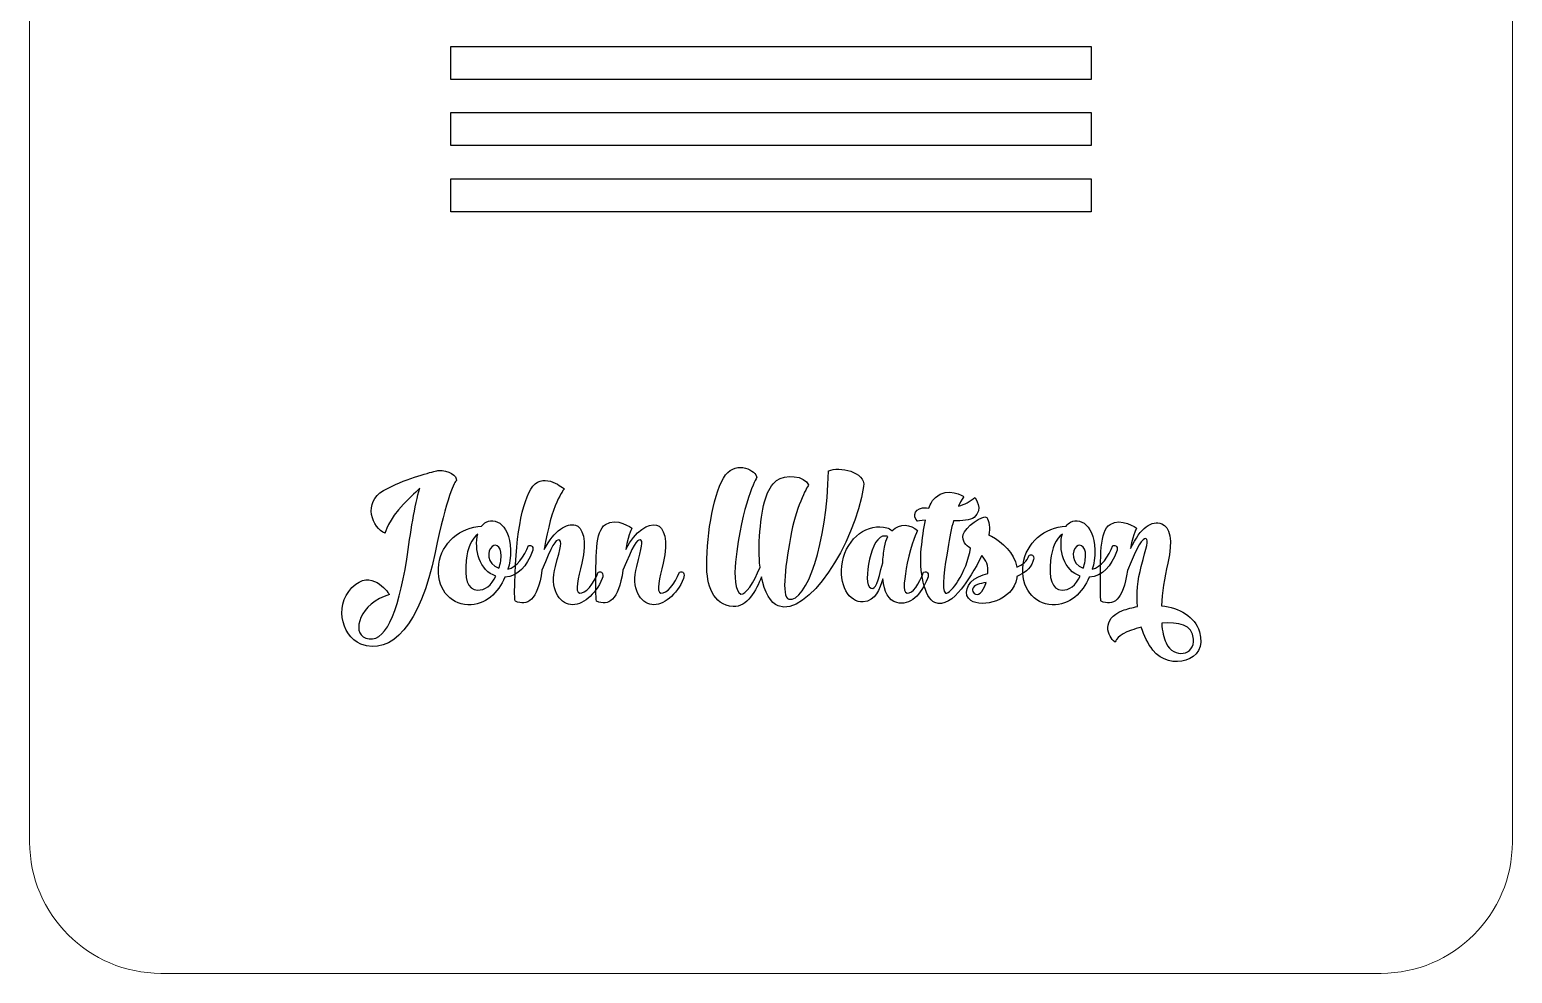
# Model space of a CAD drawing. Header units: millimetres. Extents: x 116 to 429, y 165 to 279.
# Drawn here: x 195.5 to 268.9, y 164.8 to 211.4 of the extents above; entities that cross this region are included whole.
import ezdxf

# ---------------------------------------------------------------- set-up
doc = ezdxf.new("R2010")
doc.units = ezdxf.units.MM
doc.header["$MEASUREMENT"] = 0
doc.layers.add('Layer 1', color=7, linetype='Continuous')

msp = doc.modelspace()

# ---------------------------------------------------------------- linework, layer by layer
at = {"layer": 'Layer 1', "color": 250, "lineweight": 20}
msp.add_open_spline([(268.8752, 238.7635), (268.8752, 238.7635), (268.8752, 171.2471), (268.8752, 171.2471), (268.8752, 171.2471), (268.8752, 167.6766), (265.9535, 164.7549), (262.383, 164.7549), (262.383, 164.7549), (262.383, 164.7549), (201.9872, 164.7549), (201.9872, 164.7549), (201.9872, 164.7549), (198.4167, 164.7549), (195.495, 167.6763), (195.495, 171.2471), (195.495, 171.2471), (195.495, 171.2471), (195.495, 238.7635), (195.495, 238.7635), (195.495, 238.7635), (195.495, 238.7635), (268.8752, 238.7635), (268.8752, 238.7635)], degree=3, knots=[0, 0, 0, 0, 0.1428571, 0.1428571, 0.1428571, 0.1428571, 0.2857143, 0.2857143, 0.2857143, 0.2857143, 0.4285714, 0.4285714, 0.4285714, 0.4285714, 0.5714286, 0.5714286, 0.5714286, 0.5714286, 0.7142857, 0.7142857, 0.7142857, 0.7142857, 1, 1, 1, 1], dxfattribs=at)
at = {"layer": 'Layer 1', "color": 250}
for points, knots in [([(216.3398, 208.9845), (216.3398, 208.9845), (248.0304, 208.9845), (248.0304, 208.9845), (248.0304, 208.9845), (248.0304, 208.9845), (248.0304, 210.623), (248.0304, 210.623), (248.0304, 210.623), (248.0304, 210.623), (216.3398, 210.623), (216.3398, 210.623), (216.3398, 210.623), (216.3398, 210.623), (216.3398, 208.9845), (216.3398, 208.9845)], [0, 0, 0, 0, 0.2, 0.2, 0.2, 0.2, 0.4, 0.4, 0.4, 0.4, 0.6, 0.6, 0.6, 0.6, 1, 1, 1, 1]), ([(216.3398, 205.7106), (216.3398, 205.7106), (248.0304, 205.7106), (248.0304, 205.7106), (248.0304, 205.7106), (248.0304, 205.7106), (248.0304, 207.3491), (248.0304, 207.3491), (248.0304, 207.3491), (248.0304, 207.3491), (216.3398, 207.3491), (216.3398, 207.3491), (216.3398, 207.3491), (216.3398, 207.3491), (216.3398, 205.7106), (216.3398, 205.7106)], [0, 0, 0, 0, 0.2, 0.2, 0.2, 0.2, 0.4, 0.4, 0.4, 0.4, 0.6, 0.6, 0.6, 0.6, 1, 1, 1, 1]), ([(216.3398, 202.4373), (216.3398, 202.4373), (248.0304, 202.4373), (248.0304, 202.4373), (248.0304, 202.4373), (248.0304, 202.4373), (248.0304, 204.0737), (248.0304, 204.0737), (248.0304, 204.0737), (248.0304, 204.0737), (216.3398, 204.0737), (216.3398, 204.0737), (216.3398, 204.0737), (216.3398, 204.0737), (216.3398, 202.4373), (216.3398, 202.4373)], [0, 0, 0, 0, 0.2, 0.2, 0.2, 0.2, 0.4, 0.4, 0.4, 0.4, 0.6, 0.6, 0.6, 0.6, 1, 1, 1, 1]), ([(235.0311, 189.6113), (234.9488, 186.025), (233.9453, 183.0885), (233.0652, 183.2694), (233.0652, 183.2694), (232.6786, 183.3517), (232.9089, 185.0955), (233.1968, 186.6008), (233.1968, 186.6008), (233.4682, 187.9826), (234.044, 188.9286), (234.044, 188.9286), (234.044, 188.9286), (233.8548, 189.3728), (232.8842, 189.4879), (232.4565, 189.1342), (232.4565, 189.1342), (231.9712, 188.7476), (231.7573, 187.9744), (231.6339, 186.6172), (231.6339, 186.6172), (231.5764, 185.9509), (231.5846, 185.3587), (231.6422, 184.857), (231.6422, 184.857), (231.3296, 184.0755), (230.9183, 183.4504), (230.6962, 183.5244), (230.6962, 183.5244), (230.4001, 183.6149), (230.359, 184.4539), (230.433, 185.0955), (230.433, 185.0955), (230.7374, 188.0402), (231.4776, 189.2823), (231.4776, 189.2823), (231.4776, 189.2823), (231.4776, 189.6195), (230.4988, 190.1542), (229.9395, 189.4139), (229.9395, 189.4139), (229.3719, 188.6654), (229.0018, 186.5432), (229.0018, 184.9721), (229.0018, 184.9721), (229.0018, 184.0015), (229.2897, 182.9651), (230.3096, 182.8993), (230.3096, 182.8993), (231.0088, 182.8664), (231.453, 183.6972), (231.708, 184.3799), (231.708, 184.3799), (231.8642, 183.5902), (232.1686, 183.0802), (232.547, 182.9322), (232.547, 182.9322), (233.9864, 182.3729), (236.3307, 185.9674), (236.7666, 188.8463), (236.7666, 188.8463), (236.8818, 189.5866), (235.541, 189.8498), (235.0475, 189.6195), (235.0475, 189.6195), (235.0393, 189.6195), (235.0311, 189.6113), (235.0311, 189.6113)], [0, 0, 0, 0, 0.0555556, 0.0555556, 0.0555556, 0.0555556, 0.1111111, 0.1111111, 0.1111111, 0.1111111, 0.1666667, 0.1666667, 0.1666667, 0.1666667, 0.2222222, 0.2222222, 0.2222222, 0.2222222, 0.2777778, 0.2777778, 0.2777778, 0.2777778, 0.3333333, 0.3333333, 0.3333333, 0.3333333, 0.3888889, 0.3888889, 0.3888889, 0.3888889, 0.4444444, 0.4444444, 0.4444444, 0.4444444, 0.5, 0.5, 0.5, 0.5, 0.5555556, 0.5555556, 0.5555556, 0.5555556, 0.6111111, 0.6111111, 0.6111111, 0.6111111, 0.6666667, 0.6666667, 0.6666667, 0.6666667, 0.7222222, 0.7222222, 0.7222222, 0.7222222, 0.7777778, 0.7777778, 0.7777778, 0.7777778, 0.8333333, 0.8333333, 0.8333333, 0.8333333, 0.8888889, 0.8888889, 0.8888889, 0.8888889, 1, 1, 1, 1]), ([(213.9985, 187.9662), (214.2535, 188.2294), (214.5332, 188.5173), (214.8046, 188.7558), (214.8046, 188.7558), (214.5496, 187.958), (214.344, 186.5267), (214.1548, 185.2436), (214.1548, 185.2436), (213.7271, 182.4962), (213.0526, 181.0074), (212.1313, 181.3447), (212.1313, 181.3447), (211.3828, 181.6243), (211.8517, 183.072), (213.2993, 183.4997), (213.2993, 183.4997), (213.2993, 183.4997), (212.5426, 184.7007), (211.6378, 184.0097), (211.6378, 184.0097), (210.5191, 183.1625), (210.8893, 181.4516), (211.8846, 181.0486), (211.8846, 181.0486), (213.3734, 180.4563), (214.8375, 181.9945), (215.5614, 185.5726), (215.5614, 185.5726), (216.1289, 188.3528), (216.5566, 189.126), (216.6142, 189.1424), (216.6142, 189.1424), (216.6636, 189.3645), (216.2112, 189.6853), (215.7341, 189.636), (215.7341, 189.636), (215.7012, 189.636), (215.6765, 189.636), (215.6518, 189.6277), (215.6518, 189.6277), (215.6518, 189.6277), (215.5696, 189.6031), (215.5696, 189.6031), (215.5696, 189.6031), (215.2077, 189.5126), (214.0396, 189.2165), (213.0114, 188.6489), (213.0114, 188.6489), (211.9668, 188.0649), (212.4521, 186.7653), (213.0855, 186.535), (213.0855, 186.535), (213.0855, 186.535), (213.25, 187.2177), (213.9985, 187.9662)], [0, 0, 0, 0, 0.0666667, 0.0666667, 0.0666667, 0.0666667, 0.1333333, 0.1333333, 0.1333333, 0.1333333, 0.2, 0.2, 0.2, 0.2, 0.2666667, 0.2666667, 0.2666667, 0.2666667, 0.3333333, 0.3333333, 0.3333333, 0.3333333, 0.4, 0.4, 0.4, 0.4, 0.4666667, 0.4666667, 0.4666667, 0.4666667, 0.5333333, 0.5333333, 0.5333333, 0.5333333, 0.6, 0.6, 0.6, 0.6, 0.6666667, 0.6666667, 0.6666667, 0.6666667, 0.7333333, 0.7333333, 0.7333333, 0.7333333, 0.8, 0.8, 0.8, 0.8, 0.8666667, 0.8666667, 0.8666667, 0.8666667, 1, 1, 1, 1]), ([(219.4931, 183.5573), (219.4931, 183.2777), (219.5342, 183.1625), (219.5342, 183.1625), (219.5342, 183.1625), (220.1264, 182.9322), (220.6282, 183.1625), (220.8503, 184.7007), (220.8503, 184.7007), (221.3356, 185.918), (221.533, 186.2388), (221.6893, 186.1977), (221.6893, 186.1977), (221.8538, 186.1648), (221.7798, 185.8687), (221.5165, 184.8899), (221.5165, 184.8899), (221.2204, 183.7794), (221.6975, 183.072), (222.2651, 182.998), (222.2651, 182.998), (222.8244, 182.924), (223.5071, 183.4915), (223.8279, 184.2894), (223.8279, 184.2894), (223.9266, 184.5526), (223.795, 184.6595), (223.6469, 184.6102), (223.6469, 184.6102), (223.6469, 184.6102), (223.6387, 184.6102), (223.6387, 184.6102), (223.6387, 184.6102), (223.4249, 184.018), (222.9807, 183.5162), (222.7175, 183.5738), (222.7175, 183.5738), (222.4543, 183.6314), (222.6517, 184.2976), (222.8244, 185.0544), (222.8244, 185.0544), (223.1041, 186.2059), (222.8491, 186.8393), (222.5036, 186.938), (222.5036, 186.938), (222.0923, 187.0367), (221.4425, 186.683), (220.9654, 185.7206), (220.9654, 185.7206), (221.3027, 187.9826), (221.9525, 188.7229), (221.9525, 188.7229), (221.9525, 188.7229), (221.9525, 188.7229), (220.9737, 189.5784), (220.4061, 188.8545), (220.4061, 188.8545), (219.8468, 188.1389), (219.5177, 186.2553), (219.4931, 183.5573)], [0, 0, 0, 0, 0.0625, 0.0625, 0.0625, 0.0625, 0.125, 0.125, 0.125, 0.125, 0.1875, 0.1875, 0.1875, 0.1875, 0.25, 0.25, 0.25, 0.25, 0.3125, 0.3125, 0.3125, 0.3125, 0.375, 0.375, 0.375, 0.375, 0.4375, 0.4375, 0.4375, 0.4375, 0.5, 0.5, 0.5, 0.5, 0.5625, 0.5625, 0.5625, 0.5625, 0.625, 0.625, 0.625, 0.625, 0.6875, 0.6875, 0.6875, 0.6875, 0.75, 0.75, 0.75, 0.75, 0.8125, 0.8125, 0.8125, 0.8125, 0.875, 0.875, 0.875, 0.875, 1, 1, 1, 1]), ([(242.2777, 188.2952), (242.0392, 188.106), (241.7842, 187.958), (241.4634, 187.8675), (241.4634, 187.8675), (241.6032, 188.1965), (241.7266, 188.3363), (241.7266, 188.3363), (241.7266, 188.3363), (241.7266, 188.3363), (240.937, 188.8792), (240.3201, 188.3034), (240.3201, 188.3034), (240.1885, 188.1883), (240.0898, 188.0073), (239.9993, 187.777), (239.9993, 187.777), (239.9993, 187.777), (239.8759, 187.7852), (239.8759, 187.7852), (239.8759, 187.7852), (239.3166, 187.8346), (239.1603, 187.3822), (239.4317, 187.1272), (239.4317, 187.1272), (239.4317, 187.1272), (239.588, 187.1601), (239.8265, 187.1765), (239.8265, 187.1765), (239.7361, 186.757), (239.6785, 186.28), (239.6209, 185.77), (239.6209, 185.77), (239.5057, 184.6595), (239.7772, 183.327), (240.2954, 183.0967), (240.2954, 183.0967), (240.7149, 182.9157), (241.2249, 183.2777), (241.6032, 183.7712), (241.6032, 183.7712), (241.8829, 184.1167), (242.3024, 184.7583), (242.615, 185.4245), (242.615, 185.4245), (242.8288, 185.2189), (242.9522, 184.9228), (242.9193, 184.5362), (242.9193, 184.5362), (242.763, 184.495), (242.6068, 184.4457), (242.4505, 184.3799), (242.4505, 184.3799), (241.8418, 184.1002), (241.6855, 183.4504), (242.0721, 183.2036), (242.0721, 183.2036), (242.6397, 182.8417), (244.1449, 183.1625), (244.3506, 184.3223), (244.3506, 184.3223), (244.3506, 184.3388), (244.3506, 184.3717), (244.3506, 184.3963), (244.3506, 184.3963), (244.7043, 184.5362), (245.0004, 184.75), (245.1484, 185.1366), (245.1484, 185.1366), (245.2554, 185.3916), (245.1238, 185.5068), (244.9757, 185.4492), (244.9757, 185.4492), (244.9757, 185.4492), (244.9592, 185.4492), (244.9592, 185.4492), (244.9592, 185.4492), (244.8523, 185.1284), (244.6302, 184.9639), (244.3506, 184.857), (244.3506, 184.857), (244.219, 185.5726), (243.6185, 186.099), (243.0921, 186.3869), (243.0921, 186.3869), (243.0427, 186.4116), (243.0016, 186.428), (242.9605, 186.4445), (242.9605, 186.4445), (242.9605, 186.4527), (242.9687, 186.4527), (242.9687, 186.4609), (242.9687, 186.4609), (243.018, 186.7488), (242.9934, 187.1765), (242.8617, 187.3082), (242.8617, 187.3082), (242.6808, 187.4891), (241.7678, 186.7982), (241.702, 186.4692), (241.702, 186.4692), (241.6279, 186.1237), (241.8253, 185.9427), (242.0639, 185.7864), (242.0639, 185.7864), (241.9734, 185.2271), (241.7184, 184.5937), (241.4387, 184.166), (241.4387, 184.166), (241.2413, 183.8617), (240.9617, 183.5162), (240.8218, 183.5738), (240.8218, 183.5738), (240.5915, 183.656), (240.8054, 184.9639), (240.9288, 185.7618), (240.9288, 185.7618), (241.0192, 186.3458), (241.1097, 186.7817), (241.2166, 187.1436), (241.2166, 187.1436), (241.6361, 187.1354), (242.0392, 187.1683), (242.2366, 187.3164), (242.2366, 187.3164), (242.7301, 187.7194), (242.2777, 188.2952), (242.2777, 188.2952)], [0, 0, 0, 0, 0.030303, 0.030303, 0.030303, 0.030303, 0.0606061, 0.0606061, 0.0606061, 0.0606061, 0.0909091, 0.0909091, 0.0909091, 0.0909091, 0.1212121, 0.1212121, 0.1212121, 0.1212121, 0.1515152, 0.1515152, 0.1515152, 0.1515152, 0.1818182, 0.1818182, 0.1818182, 0.1818182, 0.2121212, 0.2121212, 0.2121212, 0.2121212, 0.2424242, 0.2424242, 0.2424242, 0.2424242, 0.2727273, 0.2727273, 0.2727273, 0.2727273, 0.3030303, 0.3030303, 0.3030303, 0.3030303, 0.3333333, 0.3333333, 0.3333333, 0.3333333, 0.3636364, 0.3636364, 0.3636364, 0.3636364, 0.3939394, 0.3939394, 0.3939394, 0.3939394, 0.4242424, 0.4242424, 0.4242424, 0.4242424, 0.4545455, 0.4545455, 0.4545455, 0.4545455, 0.4848485, 0.4848485, 0.4848485, 0.4848485, 0.5151515, 0.5151515, 0.5151515, 0.5151515, 0.5454545, 0.5454545, 0.5454545, 0.5454545, 0.5757576, 0.5757576, 0.5757576, 0.5757576, 0.6060606, 0.6060606, 0.6060606, 0.6060606, 0.6363636, 0.6363636, 0.6363636, 0.6363636, 0.6666667, 0.6666667, 0.6666667, 0.6666667, 0.6969697, 0.6969697, 0.6969697, 0.6969697, 0.7272727, 0.7272727, 0.7272727, 0.7272727, 0.7575758, 0.7575758, 0.7575758, 0.7575758, 0.7878788, 0.7878788, 0.7878788, 0.7878788, 0.8181818, 0.8181818, 0.8181818, 0.8181818, 0.8484848, 0.8484848, 0.8484848, 0.8484848, 0.8787879, 0.8787879, 0.8787879, 0.8787879, 0.9090909, 0.9090909, 0.9090909, 0.9090909, 0.9393939, 0.9393939, 0.9393939, 0.9393939, 1, 1, 1, 1]), ([(215.7423, 184.9968), (215.586, 183.8205), (216.2852, 183.0391), (217.1817, 182.9898), (217.1817, 182.9898), (218.0536, 182.9486), (218.687, 183.6067), (219.016, 184.3552), (219.016, 184.3552), (219.6741, 184.3881), (220.1018, 184.9392), (220.365, 185.6055), (220.365, 185.6055), (220.4637, 185.8605), (220.3321, 185.9756), (220.184, 185.918), (220.184, 185.918), (220.184, 185.918), (220.1758, 185.918), (220.1758, 185.918), (220.1758, 185.918), (219.9866, 185.3998), (219.6, 184.8405), (219.1641, 184.75), (219.1641, 184.75), (219.2052, 184.8899), (219.2381, 185.0297), (219.2546, 185.1695), (219.2546, 185.1695), (219.4849, 186.7406), (218.6294, 187.3822), (218.0948, 187.0778), (218.0948, 187.0778), (218.0043, 187.0367), (217.9303, 186.9627), (217.8645, 186.8804), (217.8645, 186.8804), (216.8116, 186.8393), (215.8821, 186.0579), (215.7423, 184.9968)], [0, 0, 0, 0, 0.0909091, 0.0909091, 0.0909091, 0.0909091, 0.1818182, 0.1818182, 0.1818182, 0.1818182, 0.2727273, 0.2727273, 0.2727273, 0.2727273, 0.3636364, 0.3636364, 0.3636364, 0.3636364, 0.4545455, 0.4545455, 0.4545455, 0.4545455, 0.5454545, 0.5454545, 0.5454545, 0.5454545, 0.6363636, 0.6363636, 0.6363636, 0.6363636, 0.7272727, 0.7272727, 0.7272727, 0.7272727, 0.8181818, 0.8181818, 0.8181818, 0.8181818, 1, 1, 1, 1]), ([(223.5235, 183.5573), (223.5235, 183.2777), (223.5482, 183.1625), (223.5482, 183.1625), (223.5482, 183.1625), (224.1487, 182.9322), (224.634, 183.1625), (224.8561, 184.7007), (224.8561, 184.7007), (225.3578, 185.918), (225.547, 186.2388), (225.7115, 186.1977), (225.7115, 186.1977), (225.8678, 186.1648), (225.7938, 185.8687), (225.5388, 184.8899), (225.5388, 184.8899), (225.2427, 183.7794), (225.728, 183.072), (226.2873, 182.998), (226.2873, 182.998), (226.8466, 182.924), (227.5376, 183.4915), (227.8501, 184.2894), (227.8501, 184.2894), (227.9488, 184.5526), (227.8172, 184.6595), (227.6692, 184.6102), (227.6692, 184.6102), (227.6692, 184.6102), (227.6527, 184.6102), (227.6527, 184.6102), (227.6527, 184.6102), (227.4471, 184.018), (227.0029, 183.5162), (226.7397, 183.5738), (226.7397, 183.5738), (226.4765, 183.6314), (226.6657, 184.2976), (226.8466, 185.0544), (226.8466, 185.0544), (227.1263, 186.2059), (226.8795, 186.8393), (226.5176, 186.938), (226.5176, 186.938), (226.1146, 187.0367), (225.4812, 186.6583), (224.9959, 185.7289), (224.9959, 185.7289), (225.1522, 186.6172), (225.3085, 186.7653), (225.3167, 186.7735), (225.3167, 186.7735), (225.3085, 186.7899), (224.5353, 187.3328), (223.9924, 186.9709), (223.9924, 186.9709), (223.4742, 186.6254), (223.5153, 185.4492), (223.5235, 183.5573)], [0, 0, 0, 0, 0.0625, 0.0625, 0.0625, 0.0625, 0.125, 0.125, 0.125, 0.125, 0.1875, 0.1875, 0.1875, 0.1875, 0.25, 0.25, 0.25, 0.25, 0.3125, 0.3125, 0.3125, 0.3125, 0.375, 0.375, 0.375, 0.375, 0.4375, 0.4375, 0.4375, 0.4375, 0.5, 0.5, 0.5, 0.5, 0.5625, 0.5625, 0.5625, 0.5625, 0.625, 0.625, 0.625, 0.625, 0.6875, 0.6875, 0.6875, 0.6875, 0.75, 0.75, 0.75, 0.75, 0.8125, 0.8125, 0.8125, 0.8125, 0.875, 0.875, 0.875, 0.875, 1, 1, 1, 1]), ([(244.6632, 184.9968), (244.5069, 183.8205), (245.2061, 183.0391), (246.1026, 182.9898), (246.1026, 182.9898), (246.9745, 182.9486), (247.6079, 183.6067), (247.9369, 184.3552), (247.9369, 184.3552), (248.595, 184.3881), (249.0227, 184.9392), (249.2859, 185.6055), (249.2859, 185.6055), (249.3846, 185.8605), (249.253, 185.9756), (249.1049, 185.918), (249.1049, 185.918), (249.1049, 185.918), (249.0967, 185.918), (249.0967, 185.918), (249.0967, 185.918), (248.9075, 185.3998), (248.5209, 184.8405), (248.085, 184.75), (248.085, 184.75), (248.1261, 184.8899), (248.159, 185.0297), (248.1755, 185.1695), (248.1755, 185.1695), (248.4058, 186.7406), (247.5503, 187.3822), (247.0157, 187.0778), (247.0157, 187.0778), (246.9252, 187.0367), (246.8512, 186.9627), (246.7854, 186.8804), (246.7854, 186.8804), (245.7325, 186.8393), (244.803, 186.0579), (244.6632, 184.9968)], [0, 0, 0, 0, 0.0909091, 0.0909091, 0.0909091, 0.0909091, 0.1818182, 0.1818182, 0.1818182, 0.1818182, 0.2727273, 0.2727273, 0.2727273, 0.2727273, 0.3636364, 0.3636364, 0.3636364, 0.3636364, 0.4545455, 0.4545455, 0.4545455, 0.4545455, 0.5454545, 0.5454545, 0.5454545, 0.5454545, 0.6363636, 0.6363636, 0.6363636, 0.6363636, 0.7272727, 0.7272727, 0.7272727, 0.7272727, 0.8181818, 0.8181818, 0.8181818, 0.8181818, 1, 1, 1, 1]), ([(253.3904, 181.6572), (253.1601, 182.414), (252.4033, 182.8417), (251.5068, 182.9404), (251.5068, 182.9404), (251.5397, 183.582), (251.6466, 184.3141), (251.8193, 185.0544), (251.8193, 185.0544), (252.099, 186.2059), (251.9098, 186.864), (251.5232, 186.9956), (251.5232, 186.9956), (251.0297, 187.1765), (250.4868, 186.8393), (249.9768, 185.77), (249.9768, 185.77), (250.1331, 186.6172), (250.2812, 186.7653), (250.2894, 186.7735), (250.2894, 186.7735), (250.2812, 186.7899), (249.508, 187.3246), (248.9651, 186.9709), (248.9651, 186.9709), (248.4469, 186.6172), (248.488, 185.4492), (248.4962, 183.5491), (248.4962, 183.5491), (248.4962, 183.2694), (248.5209, 183.1625), (248.5209, 183.1625), (248.5209, 183.1625), (249.1131, 182.9322), (249.6067, 183.1625), (249.8288, 184.6924), (249.8288, 184.6924), (250.3305, 185.918), (250.5773, 186.3129), (250.7336, 186.2635), (250.7336, 186.2635), (250.8981, 186.2059), (250.7665, 185.8687), (250.5115, 184.8899), (250.5115, 184.8899), (250.3305, 184.2236), (250.2647, 183.5409), (250.3223, 182.8993), (250.3223, 182.8993), (250.0673, 182.8582), (249.8123, 182.7924), (249.582, 182.7019), (249.582, 182.7019), (248.5127, 182.2988), (248.8417, 181.4022), (249.2118, 181.1473), (249.2118, 181.1473), (249.2118, 181.1473), (249.3517, 181.5339), (250.0262, 181.7395), (250.0262, 181.7395), (250.1825, 181.7888), (250.3387, 181.8382), (250.5115, 181.8793), (250.5115, 181.8793), (250.6431, 181.4598), (250.8323, 181.0732), (251.0873, 180.7442), (251.0873, 180.7442), (251.9098, 179.7078), (253.851, 180.152), (253.3904, 181.6572)], [0, 0, 0, 0, 0.0526316, 0.0526316, 0.0526316, 0.0526316, 0.1052632, 0.1052632, 0.1052632, 0.1052632, 0.1578947, 0.1578947, 0.1578947, 0.1578947, 0.2105263, 0.2105263, 0.2105263, 0.2105263, 0.2631579, 0.2631579, 0.2631579, 0.2631579, 0.3157895, 0.3157895, 0.3157895, 0.3157895, 0.3684211, 0.3684211, 0.3684211, 0.3684211, 0.4210526, 0.4210526, 0.4210526, 0.4210526, 0.4736842, 0.4736842, 0.4736842, 0.4736842, 0.5263158, 0.5263158, 0.5263158, 0.5263158, 0.5789474, 0.5789474, 0.5789474, 0.5789474, 0.6315789, 0.6315789, 0.6315789, 0.6315789, 0.6842105, 0.6842105, 0.6842105, 0.6842105, 0.7368421, 0.7368421, 0.7368421, 0.7368421, 0.7894737, 0.7894737, 0.7894737, 0.7894737, 0.8421053, 0.8421053, 0.8421053, 0.8421053, 0.8947368, 0.8947368, 0.8947368, 0.8947368, 1, 1, 1, 1]), ([(218.5718, 184.4128), (218.3498, 183.9604), (218.0207, 183.6889), (217.667, 183.7218), (217.667, 183.7218), (217.1571, 183.7465), (217.0008, 184.3058), (217.0995, 185.186), (217.0995, 185.186), (217.1571, 185.7864), (217.3791, 186.28), (217.6835, 186.4938), (217.6835, 186.4938), (217.4696, 185.7535), (217.7657, 184.6431), (218.5718, 184.4128)], [0, 0, 0, 0, 0.2, 0.2, 0.2, 0.2, 0.4, 0.4, 0.4, 0.4, 0.6, 0.6, 0.6, 0.6, 1, 1, 1, 1]), ([(237.9182, 186.7982), (237.0134, 187.0696), (235.9441, 186.3211), (235.722, 185.1202), (235.722, 185.1202), (235.5163, 183.9768), (236.051, 183.0885), (236.7419, 183.1378), (236.7419, 183.1378), (237.3588, 183.179), (237.5727, 183.7712), (237.7208, 184.2729), (237.7208, 184.2729), (237.7866, 183.6396), (238.0004, 183.2036), (238.4117, 183.0967), (238.4117, 183.0967), (239.0615, 182.9322), (239.6209, 183.4997), (239.9334, 184.2894), (239.9334, 184.2894), (240.0321, 184.5526), (239.9005, 184.6595), (239.7525, 184.6102), (239.7525, 184.6102), (239.7525, 184.6102), (239.736, 184.6102), (239.736, 184.6102), (239.736, 184.6102), (239.5304, 184.018), (239.1849, 183.5162), (238.9217, 183.5738), (238.9217, 183.5738), (238.6749, 183.6231), (238.7983, 184.3141), (238.9299, 185.0544), (238.9299, 185.0544), (239.1109, 186.0168), (239.4317, 186.6666), (239.4317, 186.6666), (239.4317, 186.6666), (239.1109, 186.9874), (238.5598, 187.0367), (238.1732, 186.6583), (238.1732, 186.6583), (238.0991, 186.7241), (238.0169, 186.7735), (237.9182, 186.7982)], [0, 0, 0, 0, 0.0769231, 0.0769231, 0.0769231, 0.0769231, 0.1538462, 0.1538462, 0.1538462, 0.1538462, 0.2307692, 0.2307692, 0.2307692, 0.2307692, 0.3076923, 0.3076923, 0.3076923, 0.3076923, 0.3846154, 0.3846154, 0.3846154, 0.3846154, 0.4615385, 0.4615385, 0.4615385, 0.4615385, 0.5384615, 0.5384615, 0.5384615, 0.5384615, 0.6153846, 0.6153846, 0.6153846, 0.6153846, 0.6923077, 0.6923077, 0.6923077, 0.6923077, 0.7692308, 0.7692308, 0.7692308, 0.7692308, 0.8461538, 0.8461538, 0.8461538, 0.8461538, 1, 1, 1, 1]), ([(237.803, 185.8358), (237.7537, 185.5726), (237.729, 185.3094), (237.7125, 185.0708), (237.7125, 185.0708), (237.474, 184.0838), (237.3671, 183.7383), (237.145, 183.8123), (237.145, 183.8123), (236.8818, 183.8781), (236.9229, 184.6102), (237.0627, 185.2436), (237.0627, 185.2436), (237.2108, 185.8934), (237.4576, 186.4198), (237.8524, 186.3951), (237.8524, 186.3951), (237.8935, 186.3951), (237.9346, 186.3787), (237.9675, 186.3787), (237.9675, 186.3787), (237.8935, 186.2306), (237.8359, 186.0497), (237.803, 185.8358)], [0, 0, 0, 0, 0.1428571, 0.1428571, 0.1428571, 0.1428571, 0.2857143, 0.2857143, 0.2857143, 0.2857143, 0.4285714, 0.4285714, 0.4285714, 0.4285714, 0.5714286, 0.5714286, 0.5714286, 0.5714286, 0.7142857, 0.7142857, 0.7142857, 0.7142857, 1, 1, 1, 1]), ([(247.4927, 184.4128), (247.2707, 183.9604), (246.9416, 183.6889), (246.5879, 183.7218), (246.5879, 183.7218), (246.078, 183.7465), (245.9217, 184.3058), (246.0204, 185.186), (246.0204, 185.186), (246.078, 185.7864), (246.3, 186.28), (246.6044, 186.4938), (246.6044, 186.4938), (246.3905, 185.7535), (246.6866, 184.6431), (247.4927, 184.4128)], [0, 0, 0, 0, 0.2, 0.2, 0.2, 0.2, 0.4, 0.4, 0.4, 0.4, 0.6, 0.6, 0.6, 0.6, 1, 1, 1, 1]), ([(218.3827, 185.8769), (218.5883, 186.0414), (218.9255, 185.8687), (218.8104, 185.1695), (218.8104, 185.1695), (218.7857, 185.0297), (218.7528, 184.9145), (218.7199, 184.7994), (218.7199, 184.7994), (218.103, 185.005), (218.1359, 185.6877), (218.3827, 185.8769)], [0, 0, 0, 0, 0.25, 0.25, 0.25, 0.25, 0.5, 0.5, 0.5, 0.5, 1, 1, 1, 1]), ([(247.3036, 185.8769), (247.5092, 186.0414), (247.8464, 185.8687), (247.7313, 185.1695), (247.7313, 185.1695), (247.7066, 185.0297), (247.6737, 184.9145), (247.6408, 184.7994), (247.6408, 184.7994), (247.0239, 185.005), (247.0568, 185.6877), (247.3036, 185.8769)], [0, 0, 0, 0, 0.25, 0.25, 0.25, 0.25, 0.5, 0.5, 0.5, 0.5, 1, 1, 1, 1]), ([(242.2448, 183.5573), (242.1215, 183.656), (242.105, 183.8863), (242.4011, 183.9933), (242.4011, 183.9933), (242.5245, 184.0344), (242.6726, 184.0673), (242.8288, 184.092), (242.8288, 184.092), (242.6643, 183.5409), (242.4093, 183.4257), (242.2448, 183.5573)], [0, 0, 0, 0, 0.25, 0.25, 0.25, 0.25, 0.5, 0.5, 0.5, 0.5, 1, 1, 1, 1]), ([(253.1025, 181.2953), (253.1683, 180.4892), (252.1072, 180.2836), (251.7371, 181.1061), (251.7371, 181.1061), (251.6301, 181.3529), (251.5479, 181.6819), (251.5232, 182.0767), (251.5232, 182.0767), (252.3458, 182.159), (253.0449, 182.0109), (253.1025, 181.2953)], [0, 0, 0, 0, 0.25, 0.25, 0.25, 0.25, 0.5, 0.5, 0.5, 0.5, 1, 1, 1, 1])]:
    msp.add_open_spline(points, degree=3, knots=knots, dxfattribs=at)

doc.saveas('drawing.dxf')
